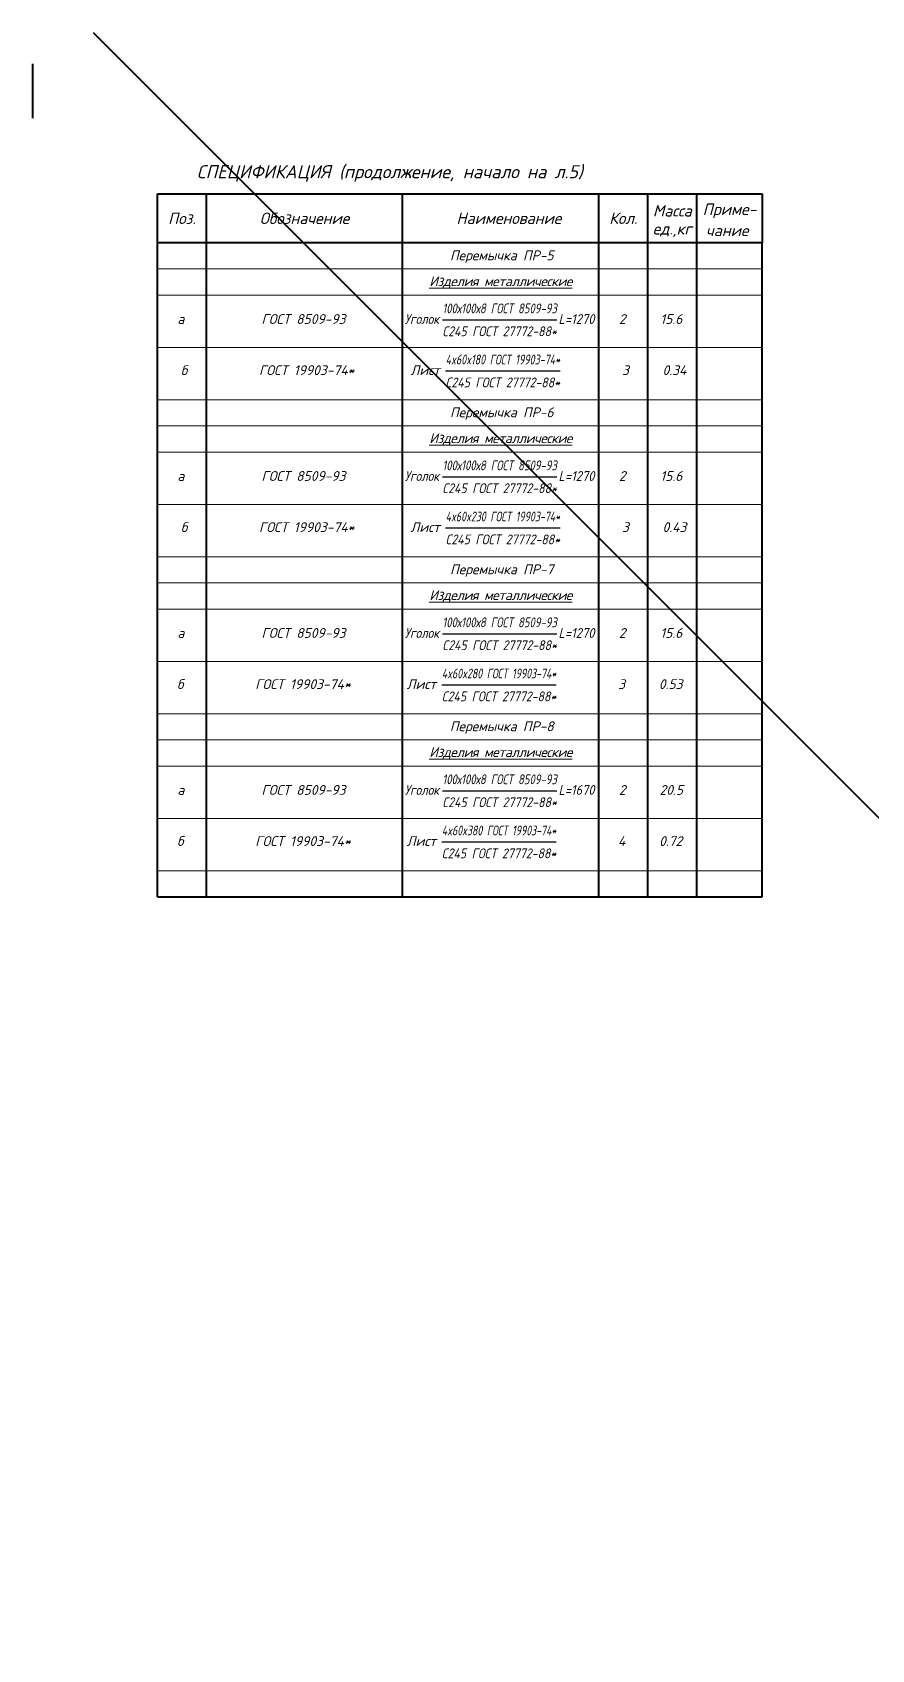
# Model space of a CAD drawing. Header units: millimetres. Extents: x -1807136 to 121189, y 23614 to 410608.
# Drawn here: x 69844 to 95517, y 71393 to 120847 of the extents above; entities that cross this region are included whole.
import ezdxf
from ezdxf.enums import TextEntityAlignment as Align

# ---------------------------------------------------------------- set-up
doc = ezdxf.new("R2010")
doc.units = ezdxf.units.MM
doc.layers.get('0').update_dxf_attribs({"lineweight": 5})
doc.layers.add('k_ Рамка', color=252, linetype='Continuous', lineweight=40)
doc.layers.add('Штриховка', color=7, linetype='Continuous', lineweight=25)
doc.layers.add('NoPrint', color=18, linetype='Continuous', plot=False)
doc.styles.add('STEP PR', font='isocpeui.ttf')

# ---------------------------------------------------------------- blocks, each defined once
blk = doc.blocks.new('vcBlockST6-2-1')
at = {"color": 0, "linetype": 'ByBlock', "lineweight": -2}
blk.add_line((87.5, -8), (122.5, -8), dxfattribs=at)
at = {"color": 0, "linetype": 'ByBlock', "lineweight": -2, "style": 'STEP PR', "flags": 1}
for tag in ['CLASS', 'GOST', 'FILE', 'IDD']:
    blk.add_attdef(tag, text='', height=300, dxfattribs=at).set_placement((0, 0), align=Align.RIGHT)
at = {"color": 0, "linetype": 'ByBlock', "lineweight": -2, "style": 'STEP PR'}
for tag, p, p2 in [('ПОЗИЦИЯ', (0.75, -9.25), (14.25, -9.25)), ('ОБОЗНАЧЕНИЕ', (15.75, -9.25), (74.25, -9.25)), ('ПРОФИЛЬ', (76, -9.25), (86.5, -9.25)), ('НАИМЕНОВАНИЕ', (87.5, -6), (122.5, -6)), ('КОЛИЧЕСТВО', (135.75, -9.25), (149.25, -9.25)), ('ПРИМЕЧАНИЕ', (165.75, -9.25), (184.25, -9.25)), ('СТАЛЬ', (87.5, -13), (122.5, -13)), ('ДЛИНА', (123, -9.25), (134, -9.25)), ('МАССА', (150.75, -9.25), (164.25, -9.25))]:
    blk.add_attdef(tag, text='', height=300, dxfattribs=at).set_placement(p, p2, align=Align.FIT)

msp = doc.modelspace()

# ---------------------------------------------------------------- linework, layer by layer
at = {"color": 8, "lineweight": 13}
for p, q in [((92169.5, 114412.1), (73669.5, 114412.1)), ((92169.5, 113612.1), (73669.5, 113612.1)), ((92169.5, 113612.1), (73669.5, 113612.1)), ((92169.5, 112812.1), (73669.5, 112812.1)), ((92169.5, 111212.1), (73669.5, 111212.1)), ((92169.5, 109612.1), (73669.5, 109612.1)), ((92169.5, 108812.1), (73669.5, 108812.1)), ((92169.5, 108012.1), (73669.5, 108012.1)), ((92169.5, 106412.1), (73669.5, 106412.1)), ((92169.5, 104812.1), (73669.5, 104812.1)), ((92169.5, 104012.1), (73669.5, 104012.1)), ((92169.5, 103212.1), (73669.5, 103212.1)), ((92169.5, 101612.1), (73669.5, 101612.1)), ((92169.5, 100012.1), (73669.5, 100012.1)), ((92169.5, 99212.1), (73669.5, 99212.1)), ((92169.5, 98412.1), (73669.5, 98412.1)), ((92169.5, 96812.1), (73669.5, 96812.1)), ((92169.5, 95212.1), (73669.5, 95212.1)), ((92169.5, 94412.1), (73669.5, 94412.1)), ((92169.5, 94412.1), (73669.5, 94412.1)), ((92169.5, 94412.1), (73669.5, 94412.1)), ((92169.5, 94412.1), (73669.5, 94412.1))]:
    msp.add_line(p, q, dxfattribs=at)
at = {"color": 1, "lineweight": 40}
msp.add_lwpolyline([(71708.6, 120847.2), (121189.4, 71392.7)], dxfattribs=at)
at = {"layer": 'k_ Рамка'}
for p, q in [((73669.5, 115912.1), (92169.5, 115912.1)), ((73669.5, 114412.1), (73669.5, 115912.1)), ((75169.5, 114412.1), (75169.5, 115912.1)), ((81169.5, 114412.1), (81169.5, 115912.1)), ((87169.5, 114412.1), (87169.5, 115912.1)), ((88669.5, 114412.1), (88669.5, 115912.1)), ((90169.5, 114412.1), (90169.5, 115912.1)), ((92169.5, 115912.1), (92169.5, 114412.1)), ((73669.5, 94412.1), (73669.5, 114412.1)), ((92169.5, 114412.1), (73669.5, 114412.1)), ((75169.5, 94412.1), (75169.5, 114412.1)), ((81169.5, 94412.1), (81169.5, 114412.1)), ((87169.5, 94412.1), (87169.5, 114412.1)), ((88669.5, 94412.1), (88669.5, 114412.1)), ((90169.5, 94412.1), (90169.5, 114412.1)), ((92169.5, 94412.1), (92169.5, 114412.1))]:
    msp.add_line(p, q, dxfattribs=at)
msp.add_lwpolyline([(73669.5, 94412.1), (92169.5, 94412.1)], dxfattribs=at)
at = {"layer": 'NoPrint', "color": 3, "lineweight": 40}
msp.add_lwpolyline([(69843.9, 119880.3), (69843.9, 118223.1)], dxfattribs=at)

# ---------------------------------------------------------------- block references
at = {"layer": 'Штриховка'}
ref = msp.add_blockref('vcBlockST6-2-1', (73637.5, 112856.1), dxfattribs=dict(at, xscale=100, yscale=100))
ref.add_attrib('ПОЗИЦИЯ', 'a', dxfattribs={"layer": '0', "color": 0, "linetype": 'ByBlock', "lineweight": -2, "height": 300, "style": 'STEP PR'}).set_placement((74387.5, 111931.1), align=Align.CENTER)
ref.add_attrib('ОБОЗНАЧЕНИЕ', 'ГОСТ 8509-93', dxfattribs={"layer": '0', "color": 0, "linetype": 'ByBlock', "lineweight": -2, "height": 300, "style": 'STEP PR'}).set_placement((78137.5, 111931.1), align=Align.CENTER)
ref.add_attrib('ПРОФИЛЬ', 'Уголок', dxfattribs={"layer": '0', "color": 0, "linetype": 'ByBlock', "lineweight": -2, "height": 300, "style": 'STEP PR', "width": 0.773999}).set_placement((81237.5, 111931.1), (82287.5, 111931.1), align=Align.FIT)
ref.add_attrib('НАИМЕНОВАНИЕ', '100х100х8 ГОСТ 8509-93', dxfattribs={"layer": '0', "color": 0, "linetype": 'ByBlock', "lineweight": -2, "height": 300, "style": 'STEP PR', "width": 0.746124}).set_placement((82387.5, 112256.1), (85887.5, 112256.1), align=Align.FIT)
ref.add_attrib('СТАЛЬ', 'С245 ГОСТ 27772-88*', dxfattribs={"layer": '0', "color": 0, "linetype": 'ByBlock', "lineweight": -2, "height": 300, "style": 'STEP PR', "width": 0.832342}).set_placement((82387.5, 111556.1), (85887.5, 111556.1), align=Align.FIT)
ref.add_attrib('ДЛИНА', 'L=1270', dxfattribs={"layer": '0', "color": 0, "linetype": 'ByBlock', "lineweight": -2, "height": 300, "style": 'STEP PR', "width": 0.870817}).set_placement((85937.5, 111931.1), (87037.5, 111931.1), align=Align.FIT)
ref.add_attrib('КОЛИЧЕСТВО', '2', dxfattribs={"layer": '0', "color": 0, "linetype": 'ByBlock', "lineweight": -2, "height": 300, "style": 'STEP PR'}).set_placement((87887.5, 111931.1), align=Align.CENTER)
ref.add_attrib('МАССА', '15.6', dxfattribs={"layer": '0', "color": 0, "linetype": 'ByBlock', "lineweight": -2, "height": 300, "style": 'STEP PR'}).set_placement((89387.5, 111931.1), align=Align.CENTER)
ref = msp.add_blockref('vcBlockST6-2-1', (73735.2, 111292.1), dxfattribs=dict(at, xscale=100, yscale=100))
ref.add_attrib('ПОЗИЦИЯ', 'б', dxfattribs={"layer": '0', "color": 0, "linetype": 'ByBlock', "lineweight": -2, "height": 300, "style": 'STEP PR'}).set_placement((74485.2, 110367.1), align=Align.CENTER)
ref.add_attrib('ОБОЗНАЧЕНИЕ', 'ГОСТ 19903-74*', dxfattribs={"layer": '0', "color": 0, "linetype": 'ByBlock', "lineweight": -2, "height": 300, "style": 'STEP PR'}).set_placement((78235.2, 110367.1), align=Align.CENTER)
ref.add_attrib('ПРОФИЛЬ', 'Лист', dxfattribs={"layer": '0', "color": 0, "linetype": 'ByBlock', "lineweight": -2, "height": 300, "style": 'STEP PR'}).set_placement((81860.2, 110367.1), align=Align.CENTER)
ref.add_attrib('НАИМЕНОВАНИЕ', '4x60x180 ГОСТ 19903-74*', dxfattribs={"layer": '0', "color": 0, "linetype": 'ByBlock', "lineweight": -2, "height": 300, "style": 'STEP PR', "width": 0.702619}).set_placement((82485.2, 110692.1), (85985.2, 110692.1), align=Align.FIT)
ref.add_attrib('СТАЛЬ', 'С245 ГОСТ 27772-88*', dxfattribs={"layer": '0', "color": 0, "linetype": 'ByBlock', "lineweight": -2, "height": 300, "style": 'STEP PR', "width": 0.832342}).set_placement((82485.2, 109992.1), (85985.2, 109992.1), align=Align.FIT)
ref.add_attrib('КОЛИЧЕСТВО', '3', dxfattribs={"layer": '0', "color": 0, "linetype": 'ByBlock', "lineweight": -2, "height": 300, "style": 'STEP PR'}).set_placement((87985.2, 110367.1), align=Align.CENTER)
ref.add_attrib('МАССА', '0.34', dxfattribs={"layer": '0', "color": 0, "linetype": 'ByBlock', "lineweight": -2, "height": 300, "style": 'STEP PR'}).set_placement((89485.2, 110367.1), align=Align.CENTER)
ref = msp.add_blockref('vcBlockST6-2-1', (73637.5, 108056.1), dxfattribs=dict(at, xscale=100, yscale=100))
ref.add_attrib('ПОЗИЦИЯ', 'a', dxfattribs={"layer": '0', "color": 0, "linetype": 'ByBlock', "lineweight": -2, "height": 300, "style": 'STEP PR'}).set_placement((74387.5, 107131.1), align=Align.CENTER)
ref.add_attrib('ОБОЗНАЧЕНИЕ', 'ГОСТ 8509-93', dxfattribs={"layer": '0', "color": 0, "linetype": 'ByBlock', "lineweight": -2, "height": 300, "style": 'STEP PR'}).set_placement((78137.5, 107131.1), align=Align.CENTER)
ref.add_attrib('ПРОФИЛЬ', 'Уголок', dxfattribs={"layer": '0', "color": 0, "linetype": 'ByBlock', "lineweight": -2, "height": 300, "style": 'STEP PR', "width": 0.773999}).set_placement((81237.5, 107131.1), (82287.5, 107131.1), align=Align.FIT)
ref.add_attrib('НАИМЕНОВАНИЕ', '100х100х8 ГОСТ 8509-93', dxfattribs={"layer": '0', "color": 0, "linetype": 'ByBlock', "lineweight": -2, "height": 300, "style": 'STEP PR', "width": 0.746124}).set_placement((82387.5, 107456.1), (85887.5, 107456.1), align=Align.FIT)
ref.add_attrib('СТАЛЬ', 'С245 ГОСТ 27772-88*', dxfattribs={"layer": '0', "color": 0, "linetype": 'ByBlock', "lineweight": -2, "height": 300, "style": 'STEP PR', "width": 0.832342}).set_placement((82387.5, 106756.1), (85887.5, 106756.1), align=Align.FIT)
ref.add_attrib('ДЛИНА', 'L=1270', dxfattribs={"layer": '0', "color": 0, "linetype": 'ByBlock', "lineweight": -2, "height": 300, "style": 'STEP PR', "width": 0.870817}).set_placement((85937.5, 107131.1), (87037.5, 107131.1), align=Align.FIT)
ref.add_attrib('КОЛИЧЕСТВО', '2', dxfattribs={"layer": '0', "color": 0, "linetype": 'ByBlock', "lineweight": -2, "height": 300, "style": 'STEP PR'}).set_placement((87887.5, 107131.1), align=Align.CENTER)
ref.add_attrib('МАССА', '15.6', dxfattribs={"layer": '0', "color": 0, "linetype": 'ByBlock', "lineweight": -2, "height": 300, "style": 'STEP PR'}).set_placement((89387.5, 107131.1), align=Align.CENTER)
ref = msp.add_blockref('vcBlockST6-2-1', (73735.2, 106492.1), dxfattribs=dict(at, xscale=100, yscale=100))
ref.add_attrib('ПОЗИЦИЯ', 'б', dxfattribs={"layer": '0', "color": 0, "linetype": 'ByBlock', "lineweight": -2, "height": 300, "style": 'STEP PR'}).set_placement((74485.2, 105567.1), align=Align.CENTER)
ref.add_attrib('ОБОЗНАЧЕНИЕ', 'ГОСТ 19903-74*', dxfattribs={"layer": '0', "color": 0, "linetype": 'ByBlock', "lineweight": -2, "height": 300, "style": 'STEP PR'}).set_placement((78235.2, 105567.1), align=Align.CENTER)
ref.add_attrib('ПРОФИЛЬ', 'Лист', dxfattribs={"layer": '0', "color": 0, "linetype": 'ByBlock', "lineweight": -2, "height": 300, "style": 'STEP PR'}).set_placement((81860.2, 105567.1), align=Align.CENTER)
ref.add_attrib('НАИМЕНОВАНИЕ', '4x60x230 ГОСТ 19903-74*', dxfattribs={"layer": '0', "color": 0, "linetype": 'ByBlock', "lineweight": -2, "height": 300, "style": 'STEP PR', "width": 0.693944}).set_placement((82485.2, 105892.1), (85985.2, 105892.1), align=Align.FIT)
ref.add_attrib('СТАЛЬ', 'С245 ГОСТ 27772-88*', dxfattribs={"layer": '0', "color": 0, "linetype": 'ByBlock', "lineweight": -2, "height": 300, "style": 'STEP PR', "width": 0.832342}).set_placement((82485.2, 105192.1), (85985.2, 105192.1), align=Align.FIT)
ref.add_attrib('КОЛИЧЕСТВО', '3', dxfattribs={"layer": '0', "color": 0, "linetype": 'ByBlock', "lineweight": -2, "height": 300, "style": 'STEP PR'}).set_placement((87985.2, 105567.1), align=Align.CENTER)
ref.add_attrib('МАССА', '0.43', dxfattribs={"layer": '0', "color": 0, "linetype": 'ByBlock', "lineweight": -2, "height": 300, "style": 'STEP PR'}).set_placement((89485.2, 105567.1), align=Align.CENTER)
ref = msp.add_blockref('vcBlockST6-2-1', (73637.5, 103256.1), dxfattribs=dict(at, xscale=100, yscale=100))
ref.add_attrib('ПОЗИЦИЯ', 'a', dxfattribs={"layer": '0', "color": 0, "linetype": 'ByBlock', "lineweight": -2, "height": 300, "style": 'STEP PR'}).set_placement((74387.5, 102331.1), align=Align.CENTER)
ref.add_attrib('ОБОЗНАЧЕНИЕ', 'ГОСТ 8509-93', dxfattribs={"layer": '0', "color": 0, "linetype": 'ByBlock', "lineweight": -2, "height": 300, "style": 'STEP PR'}).set_placement((78137.5, 102331.1), align=Align.CENTER)
ref.add_attrib('ПРОФИЛЬ', 'Уголок', dxfattribs={"layer": '0', "color": 0, "linetype": 'ByBlock', "lineweight": -2, "height": 300, "style": 'STEP PR', "width": 0.773999}).set_placement((81237.5, 102331.1), (82287.5, 102331.1), align=Align.FIT)
ref.add_attrib('НАИМЕНОВАНИЕ', '100х100х8 ГОСТ 8509-93', dxfattribs={"layer": '0', "color": 0, "linetype": 'ByBlock', "lineweight": -2, "height": 300, "style": 'STEP PR', "width": 0.746124}).set_placement((82387.5, 102656.1), (85887.5, 102656.1), align=Align.FIT)
ref.add_attrib('СТАЛЬ', 'С245 ГОСТ 27772-88*', dxfattribs={"layer": '0', "color": 0, "linetype": 'ByBlock', "lineweight": -2, "height": 300, "style": 'STEP PR', "width": 0.832342}).set_placement((82387.5, 101956.1), (85887.5, 101956.1), align=Align.FIT)
ref.add_attrib('ДЛИНА', 'L=1270', dxfattribs={"layer": '0', "color": 0, "linetype": 'ByBlock', "lineweight": -2, "height": 300, "style": 'STEP PR', "width": 0.870817}).set_placement((85937.5, 102331.1), (87037.5, 102331.1), align=Align.FIT)
ref.add_attrib('КОЛИЧЕСТВО', '2', dxfattribs={"layer": '0', "color": 0, "linetype": 'ByBlock', "lineweight": -2, "height": 300, "style": 'STEP PR'}).set_placement((87887.5, 102331.1), align=Align.CENTER)
ref.add_attrib('МАССА', '15.6', dxfattribs={"layer": '0', "color": 0, "linetype": 'ByBlock', "lineweight": -2, "height": 300, "style": 'STEP PR'}).set_placement((89387.5, 102331.1), align=Align.CENTER)
ref = msp.add_blockref('vcBlockST6-2-1', (73619.3, 101692.1), dxfattribs=dict(at, xscale=100, yscale=100))
ref.add_attrib('ПОЗИЦИЯ', 'б', dxfattribs={"layer": '0', "color": 0, "linetype": 'ByBlock', "lineweight": -2, "height": 300, "style": 'STEP PR'}).set_placement((74369.3, 100767.1), align=Align.CENTER)
ref.add_attrib('ОБОЗНАЧЕНИЕ', 'ГОСТ 19903-74*', dxfattribs={"layer": '0', "color": 0, "linetype": 'ByBlock', "lineweight": -2, "height": 300, "style": 'STEP PR'}).set_placement((78119.3, 100767.1), align=Align.CENTER)
ref.add_attrib('ПРОФИЛЬ', 'Лист', dxfattribs={"layer": '0', "color": 0, "linetype": 'ByBlock', "lineweight": -2, "height": 300, "style": 'STEP PR'}).set_placement((81744.3, 100767.1), align=Align.CENTER)
ref.add_attrib('НАИМЕНОВАНИЕ', '4x60x280 ГОСТ 19903-74*', dxfattribs={"layer": '0', "color": 0, "linetype": 'ByBlock', "lineweight": -2, "height": 300, "style": 'STEP PR', "width": 0.693944}).set_placement((82369.3, 101092.1), (85869.3, 101092.1), align=Align.FIT)
ref.add_attrib('СТАЛЬ', 'С245 ГОСТ 27772-88*', dxfattribs={"layer": '0', "color": 0, "linetype": 'ByBlock', "lineweight": -2, "height": 300, "style": 'STEP PR', "width": 0.832342}).set_placement((82369.3, 100392.1), (85869.3, 100392.1), align=Align.FIT)
ref.add_attrib('КОЛИЧЕСТВО', '3', dxfattribs={"layer": '0', "color": 0, "linetype": 'ByBlock', "lineweight": -2, "height": 300, "style": 'STEP PR'}).set_placement((87869.3, 100767.1), align=Align.CENTER)
ref.add_attrib('МАССА', '0.53', dxfattribs={"layer": '0', "color": 0, "linetype": 'ByBlock', "lineweight": -2, "height": 300, "style": 'STEP PR'}).set_placement((89369.3, 100767.1), align=Align.CENTER)
ref = msp.add_blockref('vcBlockST6-2-1', (73637.5, 98456.1), dxfattribs=dict(at, xscale=100, yscale=100))
ref.add_attrib('ПОЗИЦИЯ', 'a', dxfattribs={"layer": '0', "color": 0, "linetype": 'ByBlock', "lineweight": -2, "height": 300, "style": 'STEP PR'}).set_placement((74387.5, 97531.1), align=Align.CENTER)
ref.add_attrib('ОБОЗНАЧЕНИЕ', 'ГОСТ 8509-93', dxfattribs={"layer": '0', "color": 0, "linetype": 'ByBlock', "lineweight": -2, "height": 300, "style": 'STEP PR'}).set_placement((78137.5, 97531.1), align=Align.CENTER)
ref.add_attrib('ПРОФИЛЬ', 'Уголок', dxfattribs={"layer": '0', "color": 0, "linetype": 'ByBlock', "lineweight": -2, "height": 300, "style": 'STEP PR', "width": 0.773999}).set_placement((81237.5, 97531.1), (82287.5, 97531.1), align=Align.FIT)
ref.add_attrib('НАИМЕНОВАНИЕ', '100х100х8 ГОСТ 8509-93', dxfattribs={"layer": '0', "color": 0, "linetype": 'ByBlock', "lineweight": -2, "height": 300, "style": 'STEP PR', "width": 0.746124}).set_placement((82387.5, 97856.1), (85887.5, 97856.1), align=Align.FIT)
ref.add_attrib('СТАЛЬ', 'С245 ГОСТ 27772-88*', dxfattribs={"layer": '0', "color": 0, "linetype": 'ByBlock', "lineweight": -2, "height": 300, "style": 'STEP PR', "width": 0.832342}).set_placement((82387.5, 97156.1), (85887.5, 97156.1), align=Align.FIT)
ref.add_attrib('ДЛИНА', 'L=1670', dxfattribs={"layer": '0', "color": 0, "linetype": 'ByBlock', "lineweight": -2, "height": 300, "style": 'STEP PR', "width": 0.870817}).set_placement((85937.5, 97531.1), (87037.5, 97531.1), align=Align.FIT)
ref.add_attrib('КОЛИЧЕСТВО', '2', dxfattribs={"layer": '0', "color": 0, "linetype": 'ByBlock', "lineweight": -2, "height": 300, "style": 'STEP PR'}).set_placement((87887.5, 97531.1), align=Align.CENTER)
ref.add_attrib('МАССА', '20.5', dxfattribs={"layer": '0', "color": 0, "linetype": 'ByBlock', "lineweight": -2, "height": 300, "style": 'STEP PR'}).set_placement((89387.5, 97531.1), align=Align.CENTER)
ref = msp.add_blockref('vcBlockST6-2-1', (73619.3, 96892.1), dxfattribs=dict(at, xscale=100, yscale=100))
ref.add_attrib('ПОЗИЦИЯ', 'б', dxfattribs={"layer": '0', "color": 0, "linetype": 'ByBlock', "lineweight": -2, "height": 300, "style": 'STEP PR'}).set_placement((74369.3, 95967.1), align=Align.CENTER)
ref.add_attrib('ОБОЗНАЧЕНИЕ', 'ГОСТ 19903-74*', dxfattribs={"layer": '0', "color": 0, "linetype": 'ByBlock', "lineweight": -2, "height": 300, "style": 'STEP PR'}).set_placement((78119.3, 95967.1), align=Align.CENTER)
ref.add_attrib('ПРОФИЛЬ', 'Лист', dxfattribs={"layer": '0', "color": 0, "linetype": 'ByBlock', "lineweight": -2, "height": 300, "style": 'STEP PR'}).set_placement((81744.3, 95967.1), align=Align.CENTER)
ref.add_attrib('НАИМЕНОВАНИЕ', '4x60x380 ГОСТ 19903-74*', dxfattribs={"layer": '0', "color": 0, "linetype": 'ByBlock', "lineweight": -2, "height": 300, "style": 'STEP PR', "width": 0.693944}).set_placement((82369.3, 96292.1), (85869.3, 96292.1), align=Align.FIT)
ref.add_attrib('СТАЛЬ', 'С245 ГОСТ 27772-88*', dxfattribs={"layer": '0', "color": 0, "linetype": 'ByBlock', "lineweight": -2, "height": 300, "style": 'STEP PR', "width": 0.832342}).set_placement((82369.3, 95592.1), (85869.3, 95592.1), align=Align.FIT)
ref.add_attrib('КОЛИЧЕСТВО', '4', dxfattribs={"layer": '0', "color": 0, "linetype": 'ByBlock', "lineweight": -2, "height": 300, "style": 'STEP PR'}).set_placement((87869.3, 95967.1), align=Align.CENTER)
ref.add_attrib('МАССА', '0.72', dxfattribs={"layer": '0', "color": 0, "linetype": 'ByBlock', "lineweight": -2, "height": 300, "style": 'STEP PR'}).set_placement((89369.3, 95967.1), align=Align.CENTER)

# ---------------------------------------------------------------- texts
at = {"style": 'STEP PR'}
for s, p in [('Поз.', (74419.5, 115162.1)), ('Обозначение', (78169.5, 115162.1)), ('Наименование', (84419.5, 115162.1)), ('Кол.', (87919.5, 115162.1)), ('Масса', (89419.5, 115390.9)), ('Приме-', (91169.5, 115390.9)), ('ед.,кг', (89419.5, 114798.7)), ('чание', (91096.3, 114790.2))]:
    msp.add_text(s, height=350, dxfattribs=at).set_placement(p, align=Align.MIDDLE)
for s, insert, char_height, width, attachment_point in [('\\pi1772.2;СПЕЦИФИКАЦИЯ (продолжение, начало на л.5)', (73103.1, 116531.3), 400, 15609.213, 4), ('{\\fISOCPEUR|b1|i1|c204|p34;Перемычка ПР-5}', (84202.5, 113987), 300, 6000, 5), ('{\\T0.95;\\LИзделия металлические}', (84169.5, 113212.1), 300, 6000, 5), ('{\\fISOCPEUR|b1|i1|c204|p34;Перемычка ПР-6}', (84202.5, 109187), 300, 6000, 5), ('{\\T0.95;\\LИзделия металлические}', (84169.5, 108412.1), 300, 6000, 5), ('{\\fISOCPEUR|b1|i1|c204|p34;Перемычка ПР-7}', (84202.5, 104387), 300, 6000, 5), ('{\\T0.95;\\LИзделия металлические}', (84169.5, 103612.1), 300, 6000, 5), ('{\\fISOCPEUR|b1|i1|c204|p34;Перемычка ПР-8}', (84202.5, 99587), 300, 6000, 5), ('{\\T0.95;\\LИзделия металлические}', (84169.5, 98812.1), 300, 6000, 5)]:
    msp.add_mtext(s, dxfattribs=dict(at, insert=insert, char_height=char_height, width=width, attachment_point=attachment_point))

doc.saveas('drawing.dxf')
